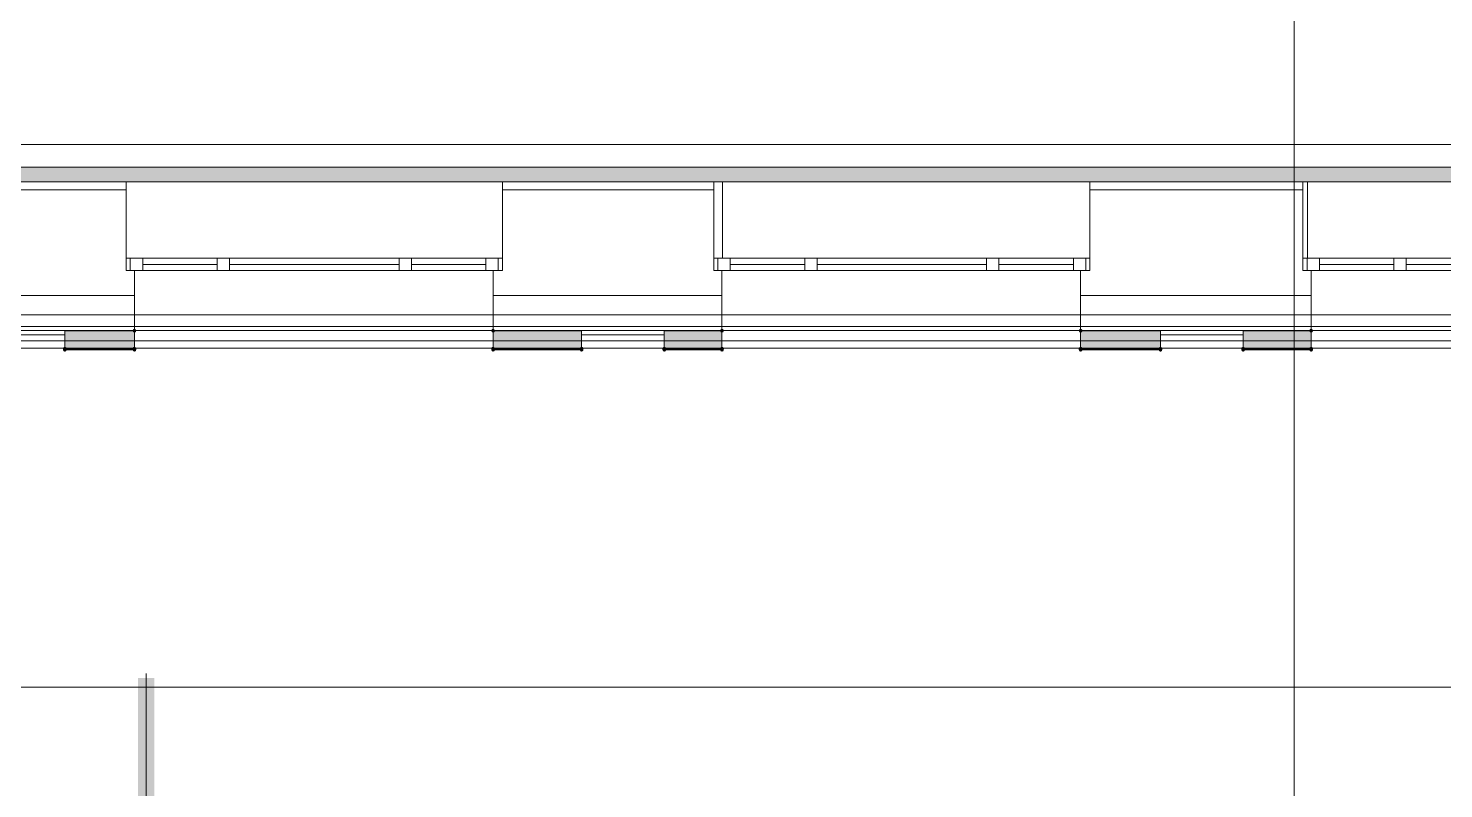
# Model space of a CAD drawing. Header units: millimetres. Extents: x 0 to 1189, y 0 to 841.
# Drawn here: x 547.9 to 616.4, y 283 to 319.7 of the extents above; entities that cross this region are included whole.
import ezdxf

# ---------------------------------------------------------------- set-up
doc = ezdxf.new("R2010")
doc.units = ezdxf.units.MM

msp = doc.modelspace()

# ---------------------------------------------------------------- hatches: boundary and pattern name
at = {"true_color": 0xf1d696}
h = msp.add_hatch(color=41, dxfattribs=at)
h.dxf.hatch_style = 2
h.paths.add_polyline_path([(632.001966, 313.004249), (632.001966, 312.304248), (465.04971, 312.304248), (465.04971, 313.004249)])
at = {"true_color": 0x3d3d3d}
h = msp.add_hatch(color=250, dxfattribs=at)
h.dxf.hatch_style = 2
h.paths.add_polyline_path([(549.70184, 305.094237), (553.068845, 305.094237), (553.068845, 304.232235), (549.70184, 304.232235)])
h = msp.add_hatch(color=7)
h.dxf.hatch_style = 2
h.paths.add_polyline_path([(553.158845, 305.104237), (553.132408, 305.167799), (553.068845, 305.194237), (553.005282, 305.167799), (552.978845, 305.104237), (552.978845, 305.094237), (553.005282, 305.030674), (553.068845, 305.004237), (553.132408, 305.030674), (553.158845, 305.094237)])
h = msp.add_hatch(color=7)
h.dxf.hatch_style = 2
h.paths.add_polyline_path([(570.328871, 305.094237), (570.355309, 305.030674), (570.418871, 305.004237), (570.482434, 305.030674), (570.508872, 305.094237), (570.508872, 305.104237), (570.482434, 305.167799), (570.418871, 305.194237), (570.355309, 305.167799), (570.328871, 305.104237)])
h = msp.add_hatch(color=250, dxfattribs=at)
h.dxf.hatch_style = 2
h.paths.add_polyline_path([(570.418871, 305.094237), (574.701878, 305.094237), (574.701878, 304.232235), (570.418871, 304.232235)])
h = msp.add_hatch(color=250, dxfattribs=at)
h.dxf.hatch_style = 2
h.paths.add_polyline_path([(578.701884, 305.094237), (581.491888, 305.094237), (581.491888, 304.232235), (578.701884, 304.232235)])
h = msp.add_hatch(color=7)
h.dxf.hatch_style = 2
h.paths.add_polyline_path([(581.581889, 305.104237), (581.555451, 305.167799), (581.491888, 305.194237), (581.428326, 305.167799), (581.401888, 305.104237), (581.401888, 305.094237), (581.428326, 305.030674), (581.491888, 305.004237), (581.555451, 305.030674), (581.581889, 305.094237)])
h = msp.add_hatch(color=7)
h.dxf.hatch_style = 2
h.paths.add_polyline_path([(598.751915, 305.094237), (598.778352, 305.030674), (598.841915, 305.004237), (598.905477, 305.030674), (598.931915, 305.094237), (598.931915, 305.104237), (598.905477, 305.167799), (598.841915, 305.194237), (598.778352, 305.167799), (598.751915, 305.104237)])
h = msp.add_hatch(color=250, dxfattribs=at)
h.dxf.hatch_style = 2
h.paths.add_polyline_path([(598.841915, 305.094237), (602.701921, 305.094237), (602.701921, 304.232235), (598.841915, 304.232235)])
h = msp.add_hatch(color=250, dxfattribs=at)
h.dxf.hatch_style = 2
h.paths.add_polyline_path([(609.991932, 305.094237), (609.991932, 304.232235), (606.701927, 304.232235), (606.701927, 305.094237)])
h = msp.add_hatch(color=7)
h.dxf.hatch_style = 2
h.paths.add_polyline_path([(610.081932, 305.104237), (610.055495, 305.167799), (609.991932, 305.194237), (609.928369, 305.167799), (609.901932, 305.104237), (609.901932, 305.094237), (609.928369, 305.030674), (609.991932, 305.004237), (610.055495, 305.030674), (610.081932, 305.094237)])
h = msp.add_hatch(color=7)
h.dxf.hatch_style = 2
h.paths.add_polyline_path([(549.79184, 304.232235), (549.765402, 304.295798), (549.70184, 304.322236), (549.638277, 304.295798), (549.61184, 304.232235), (549.61184, 304.219235), (549.638277, 304.155673), (549.70184, 304.129235), (549.765402, 304.155673), (549.79184, 304.219235)])
h = msp.add_hatch(color=7)
h.dxf.hatch_style = 2
h.paths.add_polyline_path([(549.61184, 304.211235), (549.638277, 304.147673), (549.70184, 304.121235), (549.765402, 304.147673), (549.79184, 304.211235), (549.765402, 304.277798), (549.70184, 304.304236), (549.638277, 304.277798)])
h = msp.add_hatch(color=7)
h.dxf.hatch_style = 2
h.paths.add_polyline_path([(549.61184, 304.188235), (549.638277, 304.124673), (549.70184, 304.098235), (549.765402, 304.124673), (549.79184, 304.188235), (549.765402, 304.255798), (549.70184, 304.282236), (549.638277, 304.255798)])
h = msp.add_hatch(color=7)
h.dxf.hatch_style = 2
h.paths.add_polyline_path([(549.61184, 304.176235), (549.638277, 304.112673), (549.70184, 304.086235), (549.765402, 304.112673), (549.79184, 304.176235), (549.79184, 304.189235), (549.765402, 304.252798), (549.70184, 304.279236), (549.638277, 304.252798), (549.61184, 304.189235)])
h = msp.add_hatch(color=7)
h.dxf.hatch_style = 2
h.paths.add_polyline_path([(549.79184, 304.189235), (549.765402, 304.252798), (549.70184, 304.279236), (549.638277, 304.252798), (549.61184, 304.189235), (549.61184, 304.176235), (549.638277, 304.112673), (549.70184, 304.086235), (549.765402, 304.112673), (549.79184, 304.176235)])
h = msp.add_hatch(color=7)
h.dxf.hatch_style = 2
h.paths.add_polyline_path([(549.79184, 304.186235), (549.765402, 304.249798), (549.70184, 304.276236), (549.638277, 304.249798), (549.61184, 304.186235), (549.61184, 304.176235), (549.638277, 304.112673), (549.70184, 304.086235), (549.765402, 304.112673), (549.79184, 304.176235)])
h = msp.add_hatch(color=250, dxfattribs=at)
h.dxf.hatch_style = 2
h.paths.add_polyline_path([(553.068845, 304.214235), (549.70184, 304.214235)])
h = msp.add_hatch(color=250, dxfattribs=at)
h.dxf.hatch_style = 2
h.paths.add_polyline_path([(549.70184, 304.176235), (549.70184, 304.188235), (553.068845, 304.188235), (553.068845, 304.176235)])
h = msp.add_hatch(color=7)
h.dxf.hatch_style = 2
h.paths.add_polyline_path([(552.978845, 304.219235), (553.005282, 304.155673), (553.068845, 304.129235), (553.132408, 304.155673), (553.158845, 304.219235), (553.158845, 304.232235), (553.132408, 304.295798), (553.068845, 304.322236), (553.005282, 304.295798), (552.978845, 304.232235)])
h = msp.add_hatch(color=7)
h.dxf.hatch_style = 2
h.paths.add_polyline_path([(553.158845, 304.214235), (553.132408, 304.277798), (553.068845, 304.304236), (553.005282, 304.277798), (552.978845, 304.214235), (553.005282, 304.147673), (553.068845, 304.121235), (553.132408, 304.147673)])
h = msp.add_hatch(color=7)
h.dxf.hatch_style = 2
h.paths.add_polyline_path([(553.158845, 304.192235), (553.132408, 304.255798), (553.068845, 304.282236), (553.005282, 304.255798), (552.978845, 304.192235), (553.005282, 304.124673), (553.068845, 304.098235), (553.132408, 304.124673)])
h = msp.add_hatch(color=7)
h.dxf.hatch_style = 2
h.paths.add_polyline_path([(552.978845, 304.176235), (553.005282, 304.112673), (553.068845, 304.086235), (553.132408, 304.112673), (553.158845, 304.176235), (553.158845, 304.189235), (553.132408, 304.252798), (553.068845, 304.279236), (553.005282, 304.252798), (552.978845, 304.189235)])
h = msp.add_hatch(color=7)
h.dxf.hatch_style = 2
h.paths.add_polyline_path([(553.158845, 304.189235), (553.132408, 304.252798), (553.068845, 304.279236), (553.005282, 304.252798), (552.978845, 304.189235), (552.978845, 304.176235), (553.005282, 304.112673), (553.068845, 304.086235), (553.132408, 304.112673), (553.158845, 304.176235)])
h = msp.add_hatch(color=7)
h.dxf.hatch_style = 2
h.paths.add_polyline_path([(552.978845, 304.176235), (553.005282, 304.112673), (553.068845, 304.086235), (553.132408, 304.112673), (553.158845, 304.176235), (553.158845, 304.186235), (553.132408, 304.249798), (553.068845, 304.276236), (553.005282, 304.249798), (552.978845, 304.186235)])
h = msp.add_hatch(color=7)
h.dxf.hatch_style = 2
h.paths.add_polyline_path([(570.508872, 304.232235), (570.482434, 304.295798), (570.418871, 304.322236), (570.355309, 304.295798), (570.328871, 304.232235), (570.328871, 304.219235), (570.355309, 304.155673), (570.418871, 304.129235), (570.482434, 304.155673), (570.508872, 304.219235)])
h = msp.add_hatch(color=7)
h.dxf.hatch_style = 2
h.paths.add_polyline_path([(570.328871, 304.211235), (570.355309, 304.147673), (570.418871, 304.121235), (570.482434, 304.147673), (570.508872, 304.211235), (570.482434, 304.277798), (570.418871, 304.304236), (570.355309, 304.277798)])
h = msp.add_hatch(color=7)
h.dxf.hatch_style = 2
h.paths.add_polyline_path([(570.328871, 304.188235), (570.355309, 304.124673), (570.418871, 304.098235), (570.482434, 304.124673), (570.508872, 304.188235), (570.482434, 304.255798), (570.418871, 304.282236), (570.355309, 304.255798)])
h = msp.add_hatch(color=7)
h.dxf.hatch_style = 2
h.paths.add_polyline_path([(570.328871, 304.176235), (570.355309, 304.112673), (570.418871, 304.086235), (570.482434, 304.112673), (570.508872, 304.176235), (570.508872, 304.189235), (570.482434, 304.252798), (570.418871, 304.279236), (570.355309, 304.252798), (570.328871, 304.189235)])
h = msp.add_hatch(color=7)
h.dxf.hatch_style = 2
h.paths.add_polyline_path([(570.508872, 304.189235), (570.482434, 304.252798), (570.418871, 304.279236), (570.355309, 304.252798), (570.328871, 304.189235), (570.328871, 304.176235), (570.355309, 304.112673), (570.418871, 304.086235), (570.482434, 304.112673), (570.508872, 304.176235)])
h = msp.add_hatch(color=7)
h.dxf.hatch_style = 2
h.paths.add_polyline_path([(570.508872, 304.186235), (570.482434, 304.249798), (570.418871, 304.276236), (570.355309, 304.249798), (570.328871, 304.186235), (570.328871, 304.176235), (570.355309, 304.112673), (570.418871, 304.086235), (570.482434, 304.112673), (570.508872, 304.176235)])
h = msp.add_hatch(color=250, dxfattribs=at)
h.dxf.hatch_style = 2
h.paths.add_polyline_path([(574.701878, 304.214235), (570.418871, 304.214235)])
h = msp.add_hatch(color=250, dxfattribs=at)
h.dxf.hatch_style = 2
h.paths.add_polyline_path([(570.418871, 304.176235), (570.418871, 304.188235), (574.701878, 304.188235), (574.701878, 304.176235)])
h = msp.add_hatch(color=7)
h.dxf.hatch_style = 2
h.paths.add_polyline_path([(574.611878, 304.219235), (574.638315, 304.155673), (574.701878, 304.129235), (574.765441, 304.155673), (574.791878, 304.219235), (574.791878, 304.232235), (574.765441, 304.295798), (574.701878, 304.322236), (574.638315, 304.295798), (574.611878, 304.232235)])
h = msp.add_hatch(color=7)
h.dxf.hatch_style = 2
h.paths.add_polyline_path([(574.791878, 304.214235), (574.765441, 304.277798), (574.701878, 304.304236), (574.638315, 304.277798), (574.611878, 304.214235), (574.638315, 304.147673), (574.701878, 304.121235), (574.765441, 304.147673)])
h = msp.add_hatch(color=7)
h.dxf.hatch_style = 2
h.paths.add_polyline_path([(574.791878, 304.192235), (574.765441, 304.255798), (574.701878, 304.282236), (574.638315, 304.255798), (574.611878, 304.192235), (574.638315, 304.124673), (574.701878, 304.098235), (574.765441, 304.124673)])
h = msp.add_hatch(color=7)
h.dxf.hatch_style = 2
h.paths.add_polyline_path([(574.611878, 304.176235), (574.638315, 304.112673), (574.701878, 304.086235), (574.765441, 304.112673), (574.791878, 304.176235), (574.791878, 304.189235), (574.765441, 304.252798), (574.701878, 304.279236), (574.638315, 304.252798), (574.611878, 304.189235)])
h = msp.add_hatch(color=7)
h.dxf.hatch_style = 2
h.paths.add_polyline_path([(574.791878, 304.189235), (574.765441, 304.252798), (574.701878, 304.279236), (574.638315, 304.252798), (574.611878, 304.189235), (574.611878, 304.176235), (574.638315, 304.112673), (574.701878, 304.086235), (574.765441, 304.112673), (574.791878, 304.176235)])
h = msp.add_hatch(color=7)
h.dxf.hatch_style = 2
h.paths.add_polyline_path([(574.611878, 304.176235), (574.638315, 304.112673), (574.701878, 304.086235), (574.765441, 304.112673), (574.791878, 304.176235), (574.791878, 304.186235), (574.765441, 304.249798), (574.701878, 304.276236), (574.638315, 304.249798), (574.611878, 304.186235)])
h = msp.add_hatch(color=7)
h.dxf.hatch_style = 2
h.paths.add_polyline_path([(578.791884, 304.232235), (578.765447, 304.295798), (578.701884, 304.322236), (578.638322, 304.295798), (578.611884, 304.232235), (578.611884, 304.219235), (578.638322, 304.155673), (578.701884, 304.129235), (578.765447, 304.155673), (578.791884, 304.219235)])
h = msp.add_hatch(color=7)
h.dxf.hatch_style = 2
h.paths.add_polyline_path([(578.611884, 304.211235), (578.638322, 304.147673), (578.701884, 304.121235), (578.765447, 304.147673), (578.791884, 304.211235), (578.765447, 304.277798), (578.701884, 304.304236), (578.638322, 304.277798)])
h = msp.add_hatch(color=7)
h.dxf.hatch_style = 2
h.paths.add_polyline_path([(578.611884, 304.188235), (578.638322, 304.124673), (578.701884, 304.098235), (578.765447, 304.124673), (578.791884, 304.188235), (578.765447, 304.255798), (578.701884, 304.282236), (578.638322, 304.255798)])
h = msp.add_hatch(color=7)
h.dxf.hatch_style = 2
h.paths.add_polyline_path([(578.611884, 304.176235), (578.638322, 304.112673), (578.701884, 304.086235), (578.765447, 304.112673), (578.791884, 304.176235), (578.791884, 304.189235), (578.765447, 304.252798), (578.701884, 304.279236), (578.638322, 304.252798), (578.611884, 304.189235)])
h = msp.add_hatch(color=7)
h.dxf.hatch_style = 2
h.paths.add_polyline_path([(578.791884, 304.189235), (578.765447, 304.252798), (578.701884, 304.279236), (578.638322, 304.252798), (578.611884, 304.189235), (578.611884, 304.176235), (578.638322, 304.112673), (578.701884, 304.086235), (578.765447, 304.112673), (578.791884, 304.176235)])
h = msp.add_hatch(color=7)
h.dxf.hatch_style = 2
h.paths.add_polyline_path([(578.791884, 304.186235), (578.765447, 304.249798), (578.701884, 304.276236), (578.638322, 304.249798), (578.611884, 304.186235), (578.611884, 304.176235), (578.638322, 304.112673), (578.701884, 304.086235), (578.765447, 304.112673), (578.791884, 304.176235)])
h = msp.add_hatch(color=250, dxfattribs=at)
h.dxf.hatch_style = 2
h.paths.add_polyline_path([(581.491888, 304.214235), (578.701884, 304.214235)])
h = msp.add_hatch(color=250, dxfattribs=at)
h.dxf.hatch_style = 2
h.paths.add_polyline_path([(578.701884, 304.176235), (578.701884, 304.188235), (581.491888, 304.188235), (581.491888, 304.176235)])
h = msp.add_hatch(color=7)
h.dxf.hatch_style = 2
h.paths.add_polyline_path([(581.401888, 304.219235), (581.428326, 304.155673), (581.491888, 304.129235), (581.555451, 304.155673), (581.581889, 304.219235), (581.581889, 304.232235), (581.555451, 304.295798), (581.491888, 304.322236), (581.428326, 304.295798), (581.401888, 304.232235)])
h = msp.add_hatch(color=7)
h.dxf.hatch_style = 2
h.paths.add_polyline_path([(581.581889, 304.214235), (581.555451, 304.277798), (581.491888, 304.304236), (581.428326, 304.277798), (581.401888, 304.214235), (581.428326, 304.147673), (581.491888, 304.121235), (581.555451, 304.147673)])
h = msp.add_hatch(color=7)
h.dxf.hatch_style = 2
h.paths.add_polyline_path([(581.581889, 304.192235), (581.555451, 304.255798), (581.491888, 304.282236), (581.428326, 304.255798), (581.401888, 304.192235), (581.428326, 304.124673), (581.491888, 304.098235), (581.555451, 304.124673)])
h = msp.add_hatch(color=7)
h.dxf.hatch_style = 2
h.paths.add_polyline_path([(581.401888, 304.176235), (581.428326, 304.112673), (581.491888, 304.086235), (581.555451, 304.112673), (581.581889, 304.176235), (581.581889, 304.189235), (581.555451, 304.252798), (581.491888, 304.279236), (581.428326, 304.252798), (581.401888, 304.189235)])
h = msp.add_hatch(color=7)
h.dxf.hatch_style = 2
h.paths.add_polyline_path([(581.581889, 304.189235), (581.555451, 304.252798), (581.491888, 304.279236), (581.428326, 304.252798), (581.401888, 304.189235), (581.401888, 304.176235), (581.428326, 304.112673), (581.491888, 304.086235), (581.555451, 304.112673), (581.581889, 304.176235)])
h = msp.add_hatch(color=7)
h.dxf.hatch_style = 2
h.paths.add_polyline_path([(581.401888, 304.176235), (581.428326, 304.112673), (581.491888, 304.086235), (581.555451, 304.112673), (581.581889, 304.176235), (581.581889, 304.186235), (581.555451, 304.249798), (581.491888, 304.276236), (581.428326, 304.249798), (581.401888, 304.186235)])
h = msp.add_hatch(color=7)
h.dxf.hatch_style = 2
h.paths.add_polyline_path([(598.931915, 304.232235), (598.905477, 304.295798), (598.841915, 304.322236), (598.778352, 304.295798), (598.751915, 304.232235), (598.751915, 304.219235), (598.778352, 304.155673), (598.841915, 304.129235), (598.905477, 304.155673), (598.931915, 304.219235)])
h = msp.add_hatch(color=7)
h.dxf.hatch_style = 2
h.paths.add_polyline_path([(598.751915, 304.211235), (598.778352, 304.147673), (598.841915, 304.121235), (598.905477, 304.147673), (598.931915, 304.211235), (598.905477, 304.277798), (598.841915, 304.304236), (598.778352, 304.277798)])
h = msp.add_hatch(color=7)
h.dxf.hatch_style = 2
h.paths.add_polyline_path([(598.751915, 304.188235), (598.778352, 304.124673), (598.841915, 304.098235), (598.905477, 304.124673), (598.931915, 304.188235), (598.905477, 304.255798), (598.841915, 304.282236), (598.778352, 304.255798)])
h = msp.add_hatch(color=7)
h.dxf.hatch_style = 2
h.paths.add_polyline_path([(598.751915, 304.176235), (598.778352, 304.112673), (598.841915, 304.086235), (598.905477, 304.112673), (598.931915, 304.176235), (598.931915, 304.189235), (598.905477, 304.252798), (598.841915, 304.279236), (598.778352, 304.252798), (598.751915, 304.189235)])
h = msp.add_hatch(color=7)
h.dxf.hatch_style = 2
h.paths.add_polyline_path([(598.931915, 304.189235), (598.905477, 304.252798), (598.841915, 304.279236), (598.778352, 304.252798), (598.751915, 304.189235), (598.751915, 304.176235), (598.778352, 304.112673), (598.841915, 304.086235), (598.905477, 304.112673), (598.931915, 304.176235)])
h = msp.add_hatch(color=7)
h.dxf.hatch_style = 2
h.paths.add_polyline_path([(598.931915, 304.186235), (598.905477, 304.249798), (598.841915, 304.276236), (598.778352, 304.249798), (598.751915, 304.186235), (598.751915, 304.176235), (598.778352, 304.112673), (598.841915, 304.086235), (598.905477, 304.112673), (598.931915, 304.176235)])
h = msp.add_hatch(color=250, dxfattribs=at)
h.dxf.hatch_style = 2
h.paths.add_polyline_path([(602.701921, 304.214235), (598.841915, 304.214235)])
h = msp.add_hatch(color=250, dxfattribs=at)
h.dxf.hatch_style = 2
h.paths.add_polyline_path([(598.841915, 304.176235), (598.841915, 304.188235), (602.701921, 304.188235), (602.701921, 304.176235)])
h = msp.add_hatch(color=7)
h.dxf.hatch_style = 2
h.paths.add_polyline_path([(602.611921, 304.219235), (602.638358, 304.155673), (602.701921, 304.129235), (602.765483, 304.155673), (602.791921, 304.219235), (602.791921, 304.232235), (602.765483, 304.295798), (602.701921, 304.322236), (602.638358, 304.295798), (602.611921, 304.232235)])
h = msp.add_hatch(color=7)
h.dxf.hatch_style = 2
h.paths.add_polyline_path([(602.791921, 304.214235), (602.765483, 304.277798), (602.701921, 304.304236), (602.638358, 304.277798), (602.611921, 304.214235), (602.638358, 304.147673), (602.701921, 304.121235), (602.765483, 304.147673)])
h = msp.add_hatch(color=7)
h.dxf.hatch_style = 2
h.paths.add_polyline_path([(602.791921, 304.192235), (602.765483, 304.255798), (602.701921, 304.282236), (602.638358, 304.255798), (602.611921, 304.192235), (602.638358, 304.124673), (602.701921, 304.098235), (602.765483, 304.124673)])
h = msp.add_hatch(color=7)
h.dxf.hatch_style = 2
h.paths.add_polyline_path([(602.611921, 304.176235), (602.638358, 304.112673), (602.701921, 304.086235), (602.765483, 304.112673), (602.791921, 304.176235), (602.791921, 304.189235), (602.765483, 304.252798), (602.701921, 304.279236), (602.638358, 304.252798), (602.611921, 304.189235)])
h = msp.add_hatch(color=7)
h.dxf.hatch_style = 2
h.paths.add_polyline_path([(602.791921, 304.189235), (602.765483, 304.252798), (602.701921, 304.279236), (602.638358, 304.252798), (602.611921, 304.189235), (602.611921, 304.176235), (602.638358, 304.112673), (602.701921, 304.086235), (602.765483, 304.112673), (602.791921, 304.176235)])
h = msp.add_hatch(color=7)
h.dxf.hatch_style = 2
h.paths.add_polyline_path([(602.611921, 304.176235), (602.638358, 304.112673), (602.701921, 304.086235), (602.765483, 304.112673), (602.791921, 304.176235), (602.791921, 304.186235), (602.765483, 304.249798), (602.701921, 304.276236), (602.638358, 304.249798), (602.611921, 304.186235)])
h = msp.add_hatch(color=7)
h.dxf.hatch_style = 2
h.paths.add_polyline_path([(606.791927, 304.232235), (606.76549, 304.295798), (606.701927, 304.322236), (606.638364, 304.295798), (606.611927, 304.232235), (606.611927, 304.219235), (606.638364, 304.155673), (606.701927, 304.129235), (606.76549, 304.155673), (606.791927, 304.219235)])
h = msp.add_hatch(color=7)
h.dxf.hatch_style = 2
h.paths.add_polyline_path([(606.611927, 304.211235), (606.638364, 304.147673), (606.701927, 304.121235), (606.76549, 304.147673), (606.791927, 304.211235), (606.76549, 304.277798), (606.701927, 304.304236), (606.638364, 304.277798)])
h = msp.add_hatch(color=7)
h.dxf.hatch_style = 2
h.paths.add_polyline_path([(606.611927, 304.188235), (606.638364, 304.124673), (606.701927, 304.098235), (606.76549, 304.124673), (606.791927, 304.188235), (606.76549, 304.255798), (606.701927, 304.282236), (606.638364, 304.255798)])
h = msp.add_hatch(color=7)
h.dxf.hatch_style = 2
h.paths.add_polyline_path([(606.611927, 304.176235), (606.638364, 304.112673), (606.701927, 304.086235), (606.76549, 304.112673), (606.791927, 304.176235), (606.791927, 304.189235), (606.76549, 304.252798), (606.701927, 304.279236), (606.638364, 304.252798), (606.611927, 304.189235)])
h = msp.add_hatch(color=7)
h.dxf.hatch_style = 2
h.paths.add_polyline_path([(606.791927, 304.189235), (606.76549, 304.252798), (606.701927, 304.279236), (606.638364, 304.252798), (606.611927, 304.189235), (606.611927, 304.176235), (606.638364, 304.112673), (606.701927, 304.086235), (606.76549, 304.112673), (606.791927, 304.176235)])
h = msp.add_hatch(color=7)
h.dxf.hatch_style = 2
h.paths.add_polyline_path([(606.791927, 304.186235), (606.76549, 304.249798), (606.701927, 304.276236), (606.638364, 304.249798), (606.611927, 304.186235), (606.611927, 304.176235), (606.638364, 304.112673), (606.701927, 304.086235), (606.76549, 304.112673), (606.791927, 304.176235)])
h = msp.add_hatch(color=250, dxfattribs=at)
h.dxf.hatch_style = 2
h.paths.add_polyline_path([(606.701927, 304.176235), (606.701927, 304.188235), (609.991932, 304.188235), (609.991932, 304.176235)])
h = msp.add_hatch(color=7)
h.dxf.hatch_style = 2
h.paths.add_polyline_path([(609.901932, 304.219235), (609.928369, 304.155673), (609.991932, 304.129235), (610.055495, 304.155673), (610.081932, 304.219235), (610.081932, 304.232235), (610.055495, 304.295798), (609.991932, 304.322236), (609.928369, 304.295798), (609.901932, 304.232235)])
h = msp.add_hatch(color=7)
h.dxf.hatch_style = 2
h.paths.add_polyline_path([(610.081932, 304.214235), (610.055495, 304.277798), (609.991932, 304.304236), (609.928369, 304.277798), (609.901932, 304.214235), (609.928369, 304.147673), (609.991932, 304.121235), (610.055495, 304.147673)])
h = msp.add_hatch(color=7)
h.dxf.hatch_style = 2
h.paths.add_polyline_path([(610.081932, 304.192235), (610.055495, 304.255798), (609.991932, 304.282236), (609.928369, 304.255798), (609.901932, 304.192235), (609.928369, 304.124673), (609.991932, 304.098235), (610.055495, 304.124673)])
h = msp.add_hatch(color=7)
h.dxf.hatch_style = 2
h.paths.add_polyline_path([(609.901932, 304.176235), (609.928369, 304.112673), (609.991932, 304.086235), (610.055495, 304.112673), (610.081932, 304.176235), (610.081932, 304.189235), (610.055495, 304.252798), (609.991932, 304.279236), (609.928369, 304.252798), (609.901932, 304.189235)])
h = msp.add_hatch(color=7)
h.dxf.hatch_style = 2
h.paths.add_polyline_path([(610.081932, 304.189235), (610.055495, 304.252798), (609.991932, 304.279236), (609.928369, 304.252798), (609.901932, 304.189235), (609.901932, 304.176235), (609.928369, 304.112673), (609.991932, 304.086235), (610.055495, 304.112673), (610.081932, 304.176235)])
h = msp.add_hatch(color=7)
h.dxf.hatch_style = 2
h.paths.add_polyline_path([(609.901932, 304.176235), (609.928369, 304.112673), (609.991932, 304.086235), (610.055495, 304.112673), (610.081932, 304.176235), (610.081932, 304.186235), (610.055495, 304.249798), (609.991932, 304.276236), (609.928369, 304.249798), (609.901932, 304.186235)])
h = msp.add_hatch(color=7)
h.dxf.hatch_style = 2
h.paths.add_polyline_path([(553.240845, 288.305211), (554.038846, 288.305211), (554.038846, 278.174196), (553.240845, 278.174196)])

# ---------------------------------------------------------------- linework, layer by layer
at = {"color": 7, "lineweight": 0}
for points in [[(609.172931, 238.825136), (609.172931, 423.946418)], [(632.701967, 314.104251), (464.349709, 314.104251)], [(632.001966, 313.004249), (465.04971, 313.004249)], [(465.04971, 312.304248), (632.001966, 312.304248)], [(552.668844, 312.304248), (542.868829, 312.304248)], [(552.668844, 311.904247), (552.668844, 312.304248)], [(581.091888, 312.304248), (570.868872, 312.304248)], [(570.868872, 312.304248), (570.868872, 311.904247)], [(581.091888, 311.904247), (581.091888, 312.304248)], [(581.091888, 312.304248), (581.518888, 312.304248)], [(581.518888, 312.304248), (581.518888, 308.604242)], [(609.591931, 312.304248), (599.291916, 312.304248)], [(599.291916, 312.304248), (599.291916, 311.904247)], [(609.591931, 311.904247), (609.591931, 312.304248)], [(609.591931, 312.304248), (609.818932, 312.304248)], [(609.818932, 312.304248), (609.818932, 308.604242)], [(552.668844, 311.904247), (542.868829, 311.904247)], [(552.668844, 308.604242), (552.668844, 311.904247)], [(570.868872, 311.904247), (570.868872, 308.604242)], [(581.091888, 311.904247), (570.868872, 311.904247)], [(581.091888, 308.604242), (581.091888, 311.904247)], [(599.291916, 311.904247), (609.591931, 311.904247)], [(599.291916, 311.904247), (599.291916, 308.604242)], [(609.591931, 308.604242), (609.591931, 311.904247)], [(553.468846, 308.604242), (552.668844, 308.604242)], [(552.668844, 308.604242), (552.668844, 308.004241)], [(553.468846, 308.604242), (552.668844, 308.604242)], [(552.668844, 308.604242), (552.668844, 308.004241)], [(552.868845, 308.604242), (552.868845, 308.004241)], [(553.468846, 308.004241), (553.468846, 308.604242)], [(553.468846, 308.604242), (557.068851, 308.604242)], [(557.068851, 308.304242), (553.468846, 308.304242)], [(557.068851, 308.004241), (557.068851, 308.604242)], [(557.068851, 308.604242), (557.668852, 308.604242)], [(557.668852, 308.604242), (557.068851, 308.604242)], [(557.668852, 308.604242), (557.668852, 308.004241)], [(557.668852, 308.604242), (565.868865, 308.604242)], [(565.868865, 308.304242), (557.668852, 308.304242)], [(565.868865, 308.004241), (565.868865, 308.604242)], [(565.868865, 308.604242), (566.468865, 308.604242)], [(566.468865, 308.604242), (565.868865, 308.604242)], [(566.468865, 308.604242), (566.468865, 308.004241)], [(566.468865, 308.604242), (570.068871, 308.604242)], [(570.068871, 308.304242), (566.468865, 308.304242)], [(570.068871, 308.004241), (570.068871, 308.604242)], [(570.068871, 308.604242), (570.868872, 308.604242)], [(570.868872, 308.604242), (570.068871, 308.604242)], [(570.668872, 308.604242), (570.668872, 308.004241)], [(570.868872, 308.604242), (570.868872, 308.004241)], [(570.868872, 308.004241), (570.868872, 308.604242)], [(581.891889, 308.604242), (581.091888, 308.604242)], [(581.091888, 308.604242), (581.091888, 308.004241)], [(581.891889, 308.604242), (581.091888, 308.604242)], [(581.091888, 308.604242), (581.091888, 308.004241)], [(581.291888, 308.604242), (581.291888, 308.004241)], [(581.891889, 308.004241), (581.891889, 308.604242)], [(581.891889, 308.604242), (585.491895, 308.604242)], [(585.491895, 308.304242), (581.891889, 308.304242)], [(585.491895, 308.004241), (585.491895, 308.604242)], [(585.491895, 308.604242), (586.091895, 308.604242)], [(586.091895, 308.604242), (585.491895, 308.604242)], [(586.091895, 308.604242), (586.091895, 308.004241)], [(586.091895, 308.604242), (594.291908, 308.604242)], [(594.291908, 308.304242), (586.091895, 308.304242)], [(594.291908, 308.004241), (594.291908, 308.604242)], [(594.291908, 308.604242), (594.891909, 308.604242)], [(594.891909, 308.604242), (594.291908, 308.604242)], [(594.891909, 308.604242), (594.891909, 308.004241)], [(594.891909, 308.604242), (598.491914, 308.604242)], [(598.491914, 308.304242), (594.891909, 308.304242)], [(598.491914, 308.004241), (598.491914, 308.604242)], [(598.491914, 308.604242), (599.291916, 308.604242)], [(599.291916, 308.604242), (598.491914, 308.604242)], [(599.091915, 308.604242), (599.091915, 308.004241)], [(599.291916, 308.604242), (599.291916, 308.004241)], [(599.291916, 308.004241), (599.291916, 308.604242)], [(610.391933, 308.604242), (609.591931, 308.604242)], [(609.591931, 308.604242), (609.591931, 308.004241)], [(610.391933, 308.604242), (609.591931, 308.604242)], [(609.591931, 308.604242), (609.591931, 308.004241)], [(609.791932, 308.604242), (609.791932, 308.004241)], [(610.391933, 308.004241), (610.391933, 308.604242)], [(610.391933, 308.604242), (613.991938, 308.604242)], [(613.991938, 308.304242), (610.391933, 308.304242)], [(613.991938, 308.004241), (613.991938, 308.604242)], [(613.991938, 308.604242), (614.591939, 308.604242)], [(614.591939, 308.604242), (613.991938, 308.604242)], [(614.591939, 308.604242), (614.591939, 308.004241)], [(614.591939, 308.604242), (622.791951, 308.604242)], [(622.791951, 308.304242), (614.591939, 308.304242)], [(552.668844, 308.004241), (553.468846, 308.004241)], [(552.668844, 308.004241), (553.468846, 308.004241)], [(553.068845, 306.804239), (553.068845, 308.004241)], [(557.068851, 308.004241), (553.468846, 308.004241)], [(557.668852, 308.004241), (557.068851, 308.004241)], [(557.068851, 308.004241), (557.668852, 308.004241)], [(565.868865, 308.004241), (557.668852, 308.004241)], [(566.468865, 308.004241), (565.868865, 308.004241)], [(565.868865, 308.004241), (566.468865, 308.004241)], [(570.068871, 308.004241), (566.468865, 308.004241)], [(570.868872, 308.004241), (570.068871, 308.004241)], [(570.068871, 308.004241), (570.868872, 308.004241)], [(570.418871, 308.004241), (570.418871, 306.804239)], [(581.091888, 308.004241), (581.891889, 308.004241)], [(581.091888, 308.004241), (581.891889, 308.004241)], [(581.491888, 306.804239), (581.491888, 308.004241)], [(585.491895, 308.004241), (581.891889, 308.004241)], [(586.091895, 308.004241), (585.491895, 308.004241)], [(585.491895, 308.004241), (586.091895, 308.004241)], [(594.291908, 308.004241), (586.091895, 308.004241)], [(594.891909, 308.004241), (594.291908, 308.004241)], [(594.291908, 308.004241), (594.891909, 308.004241)], [(598.491914, 308.004241), (594.891909, 308.004241)], [(599.291916, 308.004241), (598.491914, 308.004241)], [(598.491914, 308.004241), (599.291916, 308.004241)], [(598.841915, 308.004241), (598.841915, 306.804239)], [(609.591931, 308.004241), (610.391933, 308.004241)], [(609.591931, 308.004241), (610.391933, 308.004241)], [(609.991932, 306.804239), (609.991932, 308.004241)], [(613.991938, 308.004241), (610.391933, 308.004241)], [(614.591939, 308.004241), (613.991938, 308.004241)], [(613.991938, 308.004241), (614.591939, 308.004241)], [(622.791951, 308.004241), (614.591939, 308.004241)], [(542.418829, 306.804239), (553.068845, 306.804239)], [(553.068845, 305.094237), (553.068845, 306.804239)], [(570.418871, 306.804239), (570.418871, 305.104237)], [(581.491888, 306.804239), (570.418871, 306.804239)], [(581.491888, 305.104237), (581.491888, 306.804239)], [(598.841915, 306.804239), (598.841915, 305.104237)], [(609.991932, 306.804239), (598.841915, 306.804239)], [(609.991932, 305.104237), (609.991932, 306.804239)], [(202.529309, 305.871238), (808.382235, 305.871238)], [(553.068845, 305.304237), (542.418829, 305.304237)], [(542.418829, 305.104237), (553.068845, 305.104237)], [(545.701834, 304.904237), (549.70184, 304.904237)], [(549.70184, 304.904237), (549.70184, 305.094237)], [(549.70184, 305.094237), (553.068845, 305.094237)], [(549.70184, 305.094237), (549.70184, 304.904237)], [(553.068845, 305.094237), (549.70184, 305.094237)], [(553.068845, 305.094237), (549.70184, 305.094237)], [(549.70184, 304.904237), (549.70184, 304.189235)], [(549.70184, 304.176235), (549.70184, 304.904237)], [(552.958845, 305.104237), (553.068845, 305.104237)], [(552.958845, 305.104237), (553.068845, 305.104237)], [(553.068845, 305.304237), (570.418871, 305.304237)], [(570.418871, 305.104237), (553.068845, 305.104237)], [(553.068845, 305.094237), (553.068845, 304.604236)], [(553.068845, 304.604236), (553.068845, 305.094237)], [(581.491888, 305.304237), (570.418871, 305.304237)], [(570.418871, 305.104237), (581.491888, 305.104237)], [(570.418871, 305.104237), (570.558872, 305.104237)], [(570.418871, 305.104237), (570.558872, 305.104237)], [(570.418871, 305.094237), (570.418871, 304.604236)], [(570.418871, 304.604236), (570.418871, 305.094237)], [(574.701878, 305.094237), (570.418871, 305.094237)], [(574.701878, 305.094237), (570.418871, 305.094237)], [(574.701878, 305.104237), (574.701878, 304.904237)], [(574.701878, 304.904237), (574.701878, 305.094237)], [(574.701878, 304.904237), (578.701884, 304.904237)], [(574.701878, 304.904237), (574.701878, 304.176235)], [(574.701878, 304.189235), (574.701878, 304.904237)], [(578.701884, 304.904237), (578.701884, 305.104237)], [(578.701884, 305.094237), (578.701884, 304.904237)], [(581.491888, 305.094237), (578.701884, 305.094237)], [(581.491888, 305.094237), (578.701884, 305.094237)], [(578.701884, 304.904237), (578.701884, 304.189235)], [(578.701884, 304.176235), (578.701884, 304.904237)], [(581.491888, 305.304237), (598.841915, 305.304237)], [(598.841915, 305.104237), (581.491888, 305.104237)], [(581.491888, 305.094237), (581.491888, 304.604236)], [(581.491888, 304.604236), (581.491888, 305.094237)], [(609.991932, 305.304237), (598.841915, 305.304237)], [(598.841915, 305.104237), (609.991932, 305.104237)], [(598.841915, 305.094237), (598.841915, 304.604236)], [(598.841915, 304.604236), (598.841915, 305.094237)], [(602.701921, 305.094237), (598.841915, 305.094237)], [(602.701921, 305.094237), (598.841915, 305.094237)], [(602.701921, 305.104237), (602.701921, 304.904237)], [(602.701921, 304.904237), (602.701921, 305.094237)], [(602.701921, 304.904237), (606.701927, 304.904237)], [(602.701921, 304.904237), (602.701921, 304.176235)], [(602.701921, 304.189235), (602.701921, 304.904237)], [(606.701927, 304.904237), (606.701927, 305.104237)], [(606.701927, 305.094237), (606.701927, 304.904237)], [(609.991932, 305.094237), (606.701927, 305.094237)], [(609.991932, 305.094237), (606.701927, 305.094237)], [(606.701927, 304.904237), (606.701927, 304.189235)], [(606.701927, 304.176235), (606.701927, 304.904237)], [(609.991932, 305.304237), (627.341958, 305.304237)], [(627.341958, 305.104237), (609.991932, 305.104237)], [(609.991932, 305.104237), (610.108932, 305.104237)], [(609.991932, 305.094237), (609.991932, 304.604236)], [(609.991932, 304.604236), (609.991932, 305.094237)], [(382.359584, 304.604236), (694.369061, 304.604236)], [(602.701921, 304.254236), (545.701834, 304.254236)], [(549.70184, 304.189235), (549.70184, 304.232235)], [(553.068845, 304.232235), (549.70184, 304.232235)], [(549.70184, 304.219235), (549.70184, 304.189235)], [(549.70184, 304.189235), (549.70184, 304.219235)], [(549.70184, 304.219235), (549.70184, 304.189235)], [(553.068845, 304.219235), (549.70184, 304.219235)], [(553.068845, 304.214235), (549.70184, 304.214235)], [(549.70184, 304.192235), (549.70184, 304.211235)], [(549.70184, 304.211235), (549.70184, 304.192235)], [(553.068845, 304.211235), (549.70184, 304.211235)], [(553.068845, 304.192235), (549.70184, 304.192235)], [(553.068845, 304.189235), (549.70184, 304.189235)], [(553.068845, 304.188235), (549.70184, 304.188235)], [(553.068845, 304.186235), (549.70184, 304.186235)], [(553.068845, 304.176235), (549.70184, 304.176235)], [(553.068845, 304.176235), (549.70184, 304.176235)], [(553.068845, 304.604236), (553.068845, 304.254236)], [(553.068845, 304.254236), (553.068845, 304.176235)], [(553.068845, 304.189235), (553.068845, 304.254236)], [(553.068845, 304.232235), (553.068845, 304.189235)], [(553.068845, 304.189235), (553.068845, 304.219235)], [(553.068845, 304.219235), (553.068845, 304.189235)], [(553.068845, 304.189235), (553.068845, 304.219235)], [(553.068845, 304.192235), (553.068845, 304.211235)], [(553.068845, 304.211235), (553.068845, 304.192235)], [(570.418871, 304.604236), (570.418871, 304.254236)], [(570.418871, 304.254236), (570.418871, 304.189235)], [(570.418871, 304.176235), (570.418871, 304.254236)], [(570.418871, 304.189235), (570.418871, 304.232235)], [(574.701878, 304.232235), (570.418871, 304.232235)], [(570.418871, 304.219235), (570.418871, 304.189235)], [(570.418871, 304.189235), (570.418871, 304.219235)], [(570.418871, 304.219235), (570.418871, 304.189235)], [(574.701878, 304.219235), (570.418871, 304.219235)], [(574.701878, 304.214235), (570.418871, 304.214235)], [(570.418871, 304.192235), (570.418871, 304.211235)], [(570.418871, 304.211235), (570.418871, 304.192235)], [(574.701878, 304.211235), (570.418871, 304.211235)], [(574.701878, 304.192235), (570.418871, 304.192235)], [(574.701878, 304.189235), (570.418871, 304.189235)], [(574.701878, 304.188235), (570.418871, 304.188235)], [(574.701878, 304.186235), (570.418871, 304.186235)], [(574.701878, 304.176235), (570.418871, 304.176235)], [(574.701878, 304.176235), (570.418871, 304.176235)], [(574.701878, 304.232235), (574.701878, 304.189235)], [(574.701878, 304.189235), (574.701878, 304.219235)], [(574.701878, 304.219235), (574.701878, 304.189235)], [(574.701878, 304.189235), (574.701878, 304.219235)], [(574.701878, 304.192235), (574.701878, 304.211235)], [(574.701878, 304.211235), (574.701878, 304.192235)], [(578.701884, 304.189235), (578.701884, 304.232235)], [(581.491888, 304.232235), (578.701884, 304.232235)], [(578.701884, 304.219235), (578.701884, 304.189235)], [(578.701884, 304.189235), (578.701884, 304.219235)], [(578.701884, 304.219235), (578.701884, 304.189235)], [(581.491888, 304.219235), (578.701884, 304.219235)], [(581.491888, 304.214235), (578.701884, 304.214235)], [(578.701884, 304.192235), (578.701884, 304.211235)], [(578.701884, 304.211235), (578.701884, 304.192235)], [(581.491888, 304.211235), (578.701884, 304.211235)], [(581.491888, 304.192235), (578.701884, 304.192235)], [(581.491888, 304.189235), (578.701884, 304.189235)], [(581.491888, 304.188235), (578.701884, 304.188235)], [(581.491888, 304.186235), (578.701884, 304.186235)], [(581.491888, 304.176235), (578.701884, 304.176235)], [(581.491888, 304.176235), (578.701884, 304.176235)], [(581.491888, 304.604236), (581.491888, 304.254236)], [(581.491888, 304.254236), (581.491888, 304.176235)], [(581.491888, 304.189235), (581.491888, 304.254236)], [(581.491888, 304.232235), (581.491888, 304.189235)], [(581.491888, 304.189235), (581.491888, 304.219235)], [(581.491888, 304.219235), (581.491888, 304.189235)], [(581.491888, 304.189235), (581.491888, 304.219235)], [(581.491888, 304.192235), (581.491888, 304.211235)], [(581.491888, 304.211235), (581.491888, 304.192235)], [(598.841915, 304.604236), (598.841915, 304.254236)], [(598.841915, 304.254236), (598.841915, 304.189235)], [(598.841915, 304.176235), (598.841915, 304.254236)], [(598.841915, 304.189235), (598.841915, 304.232235)], [(602.701921, 304.232235), (598.841915, 304.232235)], [(598.841915, 304.219235), (598.841915, 304.189235)], [(598.841915, 304.189235), (598.841915, 304.219235)], [(598.841915, 304.219235), (598.841915, 304.189235)], [(602.701921, 304.219235), (598.841915, 304.219235)], [(602.701921, 304.214235), (598.841915, 304.214235)], [(598.841915, 304.192235), (598.841915, 304.211235)], [(598.841915, 304.211235), (598.841915, 304.192235)], [(602.701921, 304.211235), (598.841915, 304.211235)], [(602.701921, 304.192235), (598.841915, 304.192235)], [(602.701921, 304.189235), (598.841915, 304.189235)], [(602.701921, 304.188235), (598.841915, 304.188235)], [(602.701921, 304.186235), (598.841915, 304.186235)], [(602.701921, 304.176235), (598.841915, 304.176235)], [(602.701921, 304.176235), (598.841915, 304.176235)], [(660.743009, 304.254236), (602.701921, 304.254236)], [(602.701921, 304.232235), (602.701921, 304.189235)], [(602.701921, 304.189235), (602.701921, 304.219235)], [(602.701921, 304.219235), (602.701921, 304.189235)], [(602.701921, 304.189235), (602.701921, 304.219235)], [(602.701921, 304.192235), (602.701921, 304.211235)], [(602.701921, 304.211235), (602.701921, 304.192235)], [(606.701927, 304.189235), (606.701927, 304.232235)], [(609.991932, 304.232235), (606.701927, 304.232235)], [(606.701927, 304.219235), (606.701927, 304.189235)], [(606.701927, 304.189235), (606.701927, 304.219235)], [(606.701927, 304.219235), (606.701927, 304.189235)], [(609.991932, 304.219235), (606.701927, 304.219235)], [(609.991932, 304.214235), (606.701927, 304.214235)], [(606.701927, 304.192235), (606.701927, 304.211235)], [(606.701927, 304.211235), (606.701927, 304.192235)], [(609.991932, 304.211235), (606.701927, 304.211235)], [(609.991932, 304.192235), (606.701927, 304.192235)], [(609.991932, 304.189235), (606.701927, 304.189235)], [(609.991932, 304.188235), (606.701927, 304.188235)], [(609.991932, 304.186235), (606.701927, 304.186235)], [(609.991932, 304.176235), (606.701927, 304.176235)], [(609.991932, 304.176235), (606.701927, 304.176235)], [(609.991932, 304.604236), (609.991932, 304.254236)], [(609.991932, 304.254236), (609.991932, 304.176235)], [(609.991932, 304.189235), (609.991932, 304.254236)], [(609.991932, 304.232235), (609.991932, 304.189235)], [(609.991932, 304.189235), (609.991932, 304.219235)], [(609.991932, 304.219235), (609.991932, 304.189235)], [(609.991932, 304.189235), (609.991932, 304.219235)], [(609.991932, 304.192235), (609.991932, 304.211235)], [(609.991932, 304.211235), (609.991932, 304.192235)], [(553.644846, 288.528212), (553.644846, 278.508196)], [(202.529309, 287.87121), (808.382235, 287.87121)]]:
    msp.add_lwpolyline(points, dxfattribs=at)

doc.saveas('drawing.dxf')
